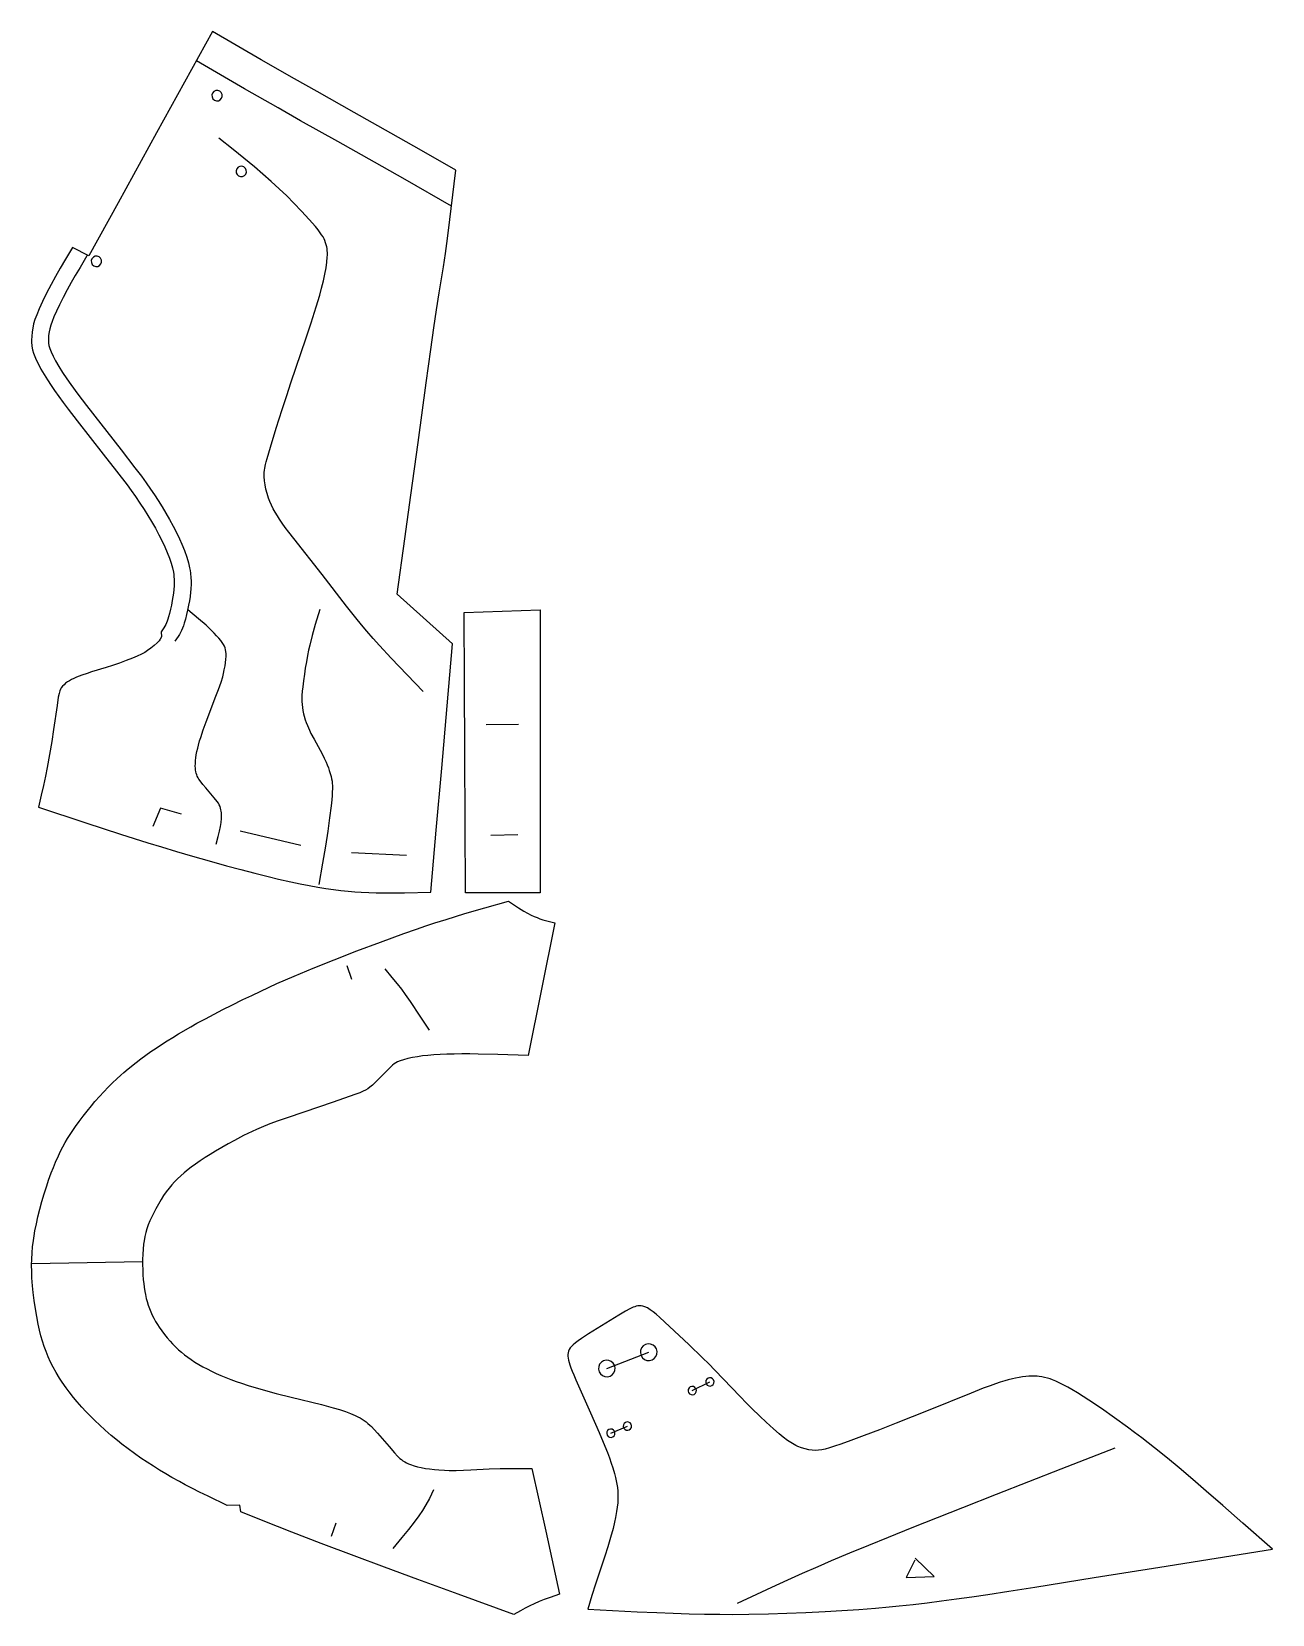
# Model space of a CAD drawing. Extents: x 1 to 298, y 1 to 872.
# Drawn here: x 1 to 298.5, y 1 to 380.4 of the extents above; entities that cross this region are included whole.
import ezdxf

# ---------------------------------------------------------------- set-up
doc = ezdxf.new("R2010")
doc.units = 0

msp = doc.modelspace()

# ---------------------------------------------------------------- linework, layer by layer
for points in [[(96.688667, 174.0793), (98.000542, 188.965393), (99.312576, 203.851563), (100.624611, 218.737656), (101.936562, 233.623825), (88.607735, 245.539063), (90.484375, 258.793671), (91.935387, 269.225311), (93.651329, 281.871857), (95.574219, 296.167664), (96.678513, 304.193817), (97.419998, 309.373962), (98.067734, 313.662964), (98.717651, 317.734528), (99.756714, 324.005615), (100.245934, 327.191864), (100.581795, 329.603271), (100.897339, 332.033508), (102.716873, 347.184692), (94.507729, 351.861084), (87.118828, 356.051086), (78.326401, 360.994537), (69.418434, 365.985291), (64.060699, 369.013275), (56.017654, 373.618591), (44.364685, 380.358734), (30.959219, 356.130157), (21.725859, 339.332733), (14.714999, 326.606079), (10.807656, 328.622803), (9.131953, 325.831238), (7.855625, 323.661713), (6.743515, 321.708893), (5.681797, 319.764282), (4.588438, 317.664459), (3.617812, 315.695221), (2.800781, 313.919769), (2.205156, 312.492645), (1.785312, 311.342407), (1.467031, 310.287659), (1.246094, 309.311401), (1.107109, 308.389587), (1.020547, 307.2742), (0.999922, 306.492798), (1.003828, 305.920135), (1.065703, 305.065216), (1.146875, 304.532959), (1.236562, 304.106323), (1.451563, 303.332336), (1.763828, 302.464752), (2.095, 301.692505), (2.614141, 300.627808), (3.242265, 299.464539), (3.970547, 298.215851), (4.790156, 296.894989), (5.692187, 295.515137), (6.467109, 294.377716), (7.495547, 292.923737), (8.586016, 291.434357), (9.735312, 289.90625), (11.941406, 287.047577), (18.184608, 279.103516), (21.366484, 275.012573), (23.865469, 271.718201), (24.834999, 270.400787), (25.883047, 268.937195), (26.976797, 267.350708), (27.96664, 265.845764), (28.887577, 264.374695), (29.751328, 262.926331), (30.66625, 261.31131), (31.501719, 259.753204), (32.255466, 258.266022), (32.927498, 256.847565), (33.52047, 255.479294), (34.037186, 254.141953), (34.428593, 252.982025), (34.756329, 251.810379), (34.973515, 250.774216), (35.056091, 250.238815), (35.119686, 249.68866), (35.162735, 249.121399), (35.18375, 248.534531), (35.166092, 247.506866), (35.104141, 246.640854), (35.006248, 245.751953), (34.879452, 244.857254), (34.731171, 243.974289), (34.526249, 242.913116), (34.312576, 241.930695), (34.064686, 240.903198), (33.840702, 240.071472), (33.669765, 239.509064), (33.50906, 239.043594), (33.354763, 238.654526), (33.172421, 238.259521), (32.955704, 237.853668), (32.697342, 237.423203), (32.061172, 236.495773), (32.104454, 235.270065), (31.850468, 234.782104), (31.54203, 234.355545), (31.09453, 233.873825), (30.40703, 233.244919), (29.588827, 232.579605), (28.798124, 232.003433), (28.118437, 231.570862), (27.31492, 231.133972), (26.306562, 230.663116), (25.194452, 230.20047), (23.678202, 229.617813), (22.030546, 229.020615), (20.393047, 228.45546), (18.905703, 227.968124), (15.385625, 226.901093), (14.283125, 226.551788), (13.005312, 226.109924), (11.767656, 225.628433), (11.130703, 225.349289), (10.549375, 225.065079), (10.037499, 224.778503), (9.594687, 224.492966), (9.145469, 224.157257), (8.775391, 223.835464), (8.428672, 223.486404), (8.089844, 223.087891), (7.967266, 222.902496), (7.882813, 222.741318), (7.724375, 222.321091), (7.567344, 221.707733), (7.396406, 220.826004), (7.085625, 218.877411), (6.246172, 213.106094), (5.801484, 210.187103), (5.294765, 207.132965), (4.726406, 204.020386), (4.307812, 201.917648), (3.833516, 199.705231), (3.303594, 197.388351), (2.612266, 194.494293), (14.024453, 190.711166), (22.294844, 188.015228), (28.867266, 185.941711), (32.1675, 184.932098), (35.725079, 183.866638), (39.560623, 182.742569), (43.588203, 181.589767), (47.70578, 180.443436), (51.132187, 179.518127), (54.491249, 178.641632), (57.724453, 177.834137), (60.196953, 177.24585), (63.145, 176.582886), (65.390938, 176.109756), (67.538513, 175.687347), (69.588829, 175.315002), (71.54351, 174.992493), (73.403824, 174.719376), (75.171715, 174.495071), (76.854454, 174.315933), (78.461639, 174.177032), (80.003517, 174.073349), (81.853745, 173.985931), (83.636406, 173.936249), (85.713516, 173.912491), (88.089142, 173.915695), (90.430779, 173.941788), (96.688667, 174.0793)], [(101.681953, 338.567169), (90.554764, 344.906097), (83.185387, 349.084839), (74.410858, 354.018127), (65.495308, 359.013428), (60.105156, 362.059509), (52.027264, 366.684845), (40.491016, 373.357635)], [(45.639687, 366.248901), (45.152733, 366.221252), (44.713436, 366.009216), (44.388672, 365.645447), (44.22789, 365.184998), (44.255466, 364.697968), (44.467422, 364.258728), (44.831249, 363.934052), (45.291718, 363.773285), (45.778671, 363.800934), (46.217888, 364.012634), (46.542732, 364.376556), (46.703514, 364.837036), (46.675858, 365.323883), (46.463905, 365.763275), (46.100079, 366.088104), (45.639687, 366.248901)], [(94.863747, 222.20163), (87.206871, 230.213898), (84.3657, 233.246552), (82.884453, 234.885925), (81.358513, 236.634445), (80.050232, 238.189758), (78.708359, 239.841324), (76.507027, 242.639374), (70.617111, 250.269913), (63.827263, 258.835083), (62.656406, 260.356323), (61.803825, 261.501862), (61.052422, 262.554535), (60.391247, 263.531708), (59.919998, 264.270996), (59.393749, 265.156952), (58.927341, 266.016785), (58.511326, 266.864838), (58.142967, 267.701385), (57.821404, 268.523651), (57.447498, 269.645142), (57.15992, 270.72467), (56.955704, 271.754364), (56.828514, 272.728119), (56.766403, 273.767029), (56.780312, 274.721405), (56.821796, 275.272034), (56.871872, 275.690918), (57.039219, 276.576172), (57.207966, 277.246704), (57.441406, 278.076874), (58.245232, 280.750061), (59.657967, 285.340851), (61.064999, 289.793274), (62.153671, 293.152893), (63.146248, 296.151154), (66.798203, 306.930298), (68.010002, 310.560547), (69.243752, 314.401703), (70.085388, 317.222961), (70.534767, 318.857635), (70.98484, 320.651642), (71.32547, 322.197113), (71.611481, 323.766479), (71.789375, 325.074524), (71.89312, 326.337646), (71.908516, 326.806793), (71.904533, 327.375214), (71.87484, 327.887573), (71.822189, 328.354065), (71.749214, 328.78476), (71.633125, 329.287964), (71.493042, 329.77124), (71.312424, 330.26297), (71.117027, 330.685608), (70.858513, 331.153656), (70.520157, 331.684845), (70.203979, 332.135376), (69.685783, 332.820068), (69.042107, 333.616943), (67.579216, 335.315063), (65.723511, 337.343658), (63.869373, 339.273834), (62.169529, 340.971558), (60.354374, 342.713654), (58.447266, 344.465759), (56.46703, 346.208984), (54.42625, 347.943756), (51.914295, 350.016541), (49.353516, 352.082489), (45.899139, 354.831238)], [(51.426014, 348.081879), (50.93914, 348.054199), (50.499844, 347.842346), (50.175076, 347.478577), (50.014217, 347.018127), (50.041874, 346.531097), (50.253826, 346.091797), (50.617657, 345.767029), (51.078125, 345.606232), (51.565079, 345.633911), (52.004295, 345.845764), (52.32914, 346.209686), (52.489922, 346.670135), (52.462265, 347.157013), (52.250313, 347.596405), (51.886482, 347.921082), (51.426014, 348.081879)], [(14.269688, 326.618439), (12.596562, 323.829285), (11.463202, 321.904449), (10.48789, 320.201385), (9.554688, 318.511017), (8.575234, 316.660309), (7.695313, 314.917969), (6.941172, 313.340851), (6.330312, 311.967194), (5.902578, 310.905609), (5.57539, 309.976624), (5.341015, 309.163208), (5.188281, 308.445465), (5.075625, 307.565369), (5.017969, 306.369293), (5.023047, 306.054199), (5.049375, 305.715057), (5.147656, 305.138733), (5.3425, 304.451569), (5.663203, 303.619293), (6.135156, 302.613434), (6.759375, 301.440308), (7.52664, 300.120605), (8.4275, 298.67514), (9.452969, 297.124695), (10.395703, 295.767181), (12.058516, 293.485931), (14.136015, 290.754364), (22.453671, 280.140076), (25.779453, 275.830231), (27.308907, 273.793427), (28.467733, 272.207581), (29.510311, 270.735931), (30.459373, 269.346649), (31.337578, 268.007874), (32.300701, 266.471252), (33.20797, 264.951935), (34.058281, 263.458588), (34.958904, 261.794067), (35.782265, 260.186554), (36.438828, 258.824677), (37.036953, 257.487335), (37.649998, 255.966095), (38.18906, 254.427109), (38.59539, 253.044128), (38.879139, 251.815308), (38.993828, 251.181473), (39.087891, 250.532501), (39.193905, 249.412643), (39.22414, 248.715073), (39.227032, 247.996323), (39.168282, 246.750153), (39.098358, 245.982178), (38.971874, 244.949921), (38.814766, 243.924133), (38.634998, 242.922501), (38.391094, 241.731003), (38.140156, 240.638977), (37.851639, 239.505936), (37.585781, 238.575623), (37.377892, 237.931473), (37.178516, 237.385071), (36.945389, 236.830002), (36.71336, 236.351715), (36.437031, 235.849136), (36.153984, 235.386398), (35.366016, 234.247101)], [(16.718203, 326.547272), (16.231249, 326.519592), (15.791953, 326.307739), (15.467187, 325.943909), (15.306406, 325.483429), (15.334063, 324.99649), (15.545938, 324.55719), (15.909765, 324.232422), (16.370234, 324.071625), (16.857187, 324.099304), (17.296484, 324.311096), (17.62125, 324.674988), (17.78203, 325.135468), (17.754375, 325.622406), (17.542578, 326.061707), (17.178671, 326.386475), (16.718203, 326.547272)], [(45.230076, 185.596558), (45.71336, 187.437576), (46.026249, 188.733597), (46.250626, 189.812332), (46.410469, 190.819061), (46.494843, 191.738983), (46.51125, 192.224289), (46.506329, 192.679993), (46.48164, 193.10585), (46.438671, 193.50148), (46.379139, 193.866943), (46.304375, 194.201874), (46.165546, 194.650223), (45.991093, 195.052032), (45.776173, 195.429993), (45.515938, 195.806717), (44.774685, 196.723663), (42.75, 199.068985), (42.029999, 199.928986), (41.39875, 200.755692), (41.125938, 201.16008), (40.931953, 201.480392), (40.722813, 201.878281), (40.583359, 202.198517), (40.443203, 202.611954), (40.357655, 202.961563), (40.28336, 203.433273), (40.249374, 203.846878), (40.237343, 204.300003), (40.252579, 204.932266), (40.303593, 205.649841), (40.37664, 206.292648), (40.484138, 207.002655), (40.631329, 207.785614), (40.823669, 208.647263), (41.000782, 209.348358), (41.285076, 210.360855), (41.537186, 211.181641), (42.140469, 212.973114), (42.837578, 214.893585), (45.200703, 221.04718), (45.820232, 222.706787), (46.417889, 224.441238), (46.805546, 225.742966), (46.998592, 226.501953), (47.196873, 227.408432), (47.363358, 228.322495), (47.473827, 229.073593), (47.566795, 229.94101), (47.607185, 230.619217), (47.610077, 231.241562), (47.571796, 231.795151), (47.510311, 232.19046), (47.393669, 232.639053), (47.231873, 233.052887), (47.024063, 233.448975), (46.712578, 233.92453), (46.331482, 234.427963), (45.879375, 234.976715), (45.355469, 235.569366), (44.758747, 236.203278), (44.205078, 236.761169), (43.47242, 237.463593), (42.805077, 238.074448), (41.031796, 239.615616), (38.45211, 241.764603)], [(70.104767, 241.86937), (69.004532, 238.225235), (68.282417, 235.649139), (67.690933, 233.291473), (67.418671, 232.081329), (67.164528, 230.855621), (66.87336, 229.3246), (66.613358, 227.822571), (66.386482, 226.379761), (66.159996, 224.768433), (65.986641, 223.337189), (65.884064, 222.302658), (65.811089, 221.218277), (65.791557, 220.412109), (65.802498, 219.810623), (65.849136, 219.088974), (65.931877, 218.374527), (66.050781, 217.641083), (66.209526, 216.87883), (66.368668, 216.246796), (66.612267, 215.427032), (66.846092, 214.745926), (67.117577, 214.041092), (67.34742, 213.49617), (67.601089, 212.936798), (67.975861, 212.169052), (68.705391, 210.785934), (70.638046, 207.273514), (71.173828, 206.210693), (71.618828, 205.231247), (71.870544, 204.622574), (72.141167, 203.909058), (72.369217, 203.245468), (72.597107, 202.511322), (72.785934, 201.839066), (72.915855, 201.300705), (73.016563, 200.740784), (73.07328, 200.250549), (73.110855, 199.551331), (73.111717, 198.897964), (73.084221, 198.138901), (73.026329, 197.254456), (72.938354, 196.242737), (72.79039, 194.822571), (72.433517, 191.927032), (71.987579, 188.753204), (71.424767, 185.111877), (70.754219, 181.070862), (69.859764, 175.900467)], [(104.991791, 173.912567), (104.923042, 190.719376), (104.854294, 207.526245), (104.785469, 224.332962), (104.716637, 241.139832), (122.899292, 241.773438), (122.913353, 224.808197), (122.927498, 207.842957), (122.941635, 190.877808), (122.955704, 173.912567), (104.991791, 173.912567)], [(117.710075, 214.311707), (110.014923, 214.190613)], [(36.899376, 192.774521), (31.886015, 194.221329), (30.035078, 189.807098)], [(65.553436, 185.274445), (51.003513, 188.727112)], [(117.533981, 187.810471), (111.116562, 187.688583)], [(90.874298, 182.902496), (77.685234, 183.5)], [(116.639839, 1), (103.248047, 5.839766), (93.616402, 9.340781), (85.612183, 12.278828), (78.337967, 14.988203), (70.442032, 17.983515), (63.4175, 20.699141), (56.497654, 23.426561), (51.190079, 25.580313), (50.945625, 27.197266), (47.917656, 27.1175), (43.294216, 29.295624), (41.278904, 30.278749), (39.572655, 31.137733), (37.835388, 32.042419), (36.418983, 32.805077), (34.615936, 33.811874), (33.151485, 34.661171), (31.671328, 35.550701), (30.178905, 36.481407), (28.677813, 37.454063), (27.17164, 38.469765), (25.663828, 39.52953), (24.158281, 40.633984), (22.661249, 41.780468), (21.548515, 42.665546), (20.084297, 43.875858), (18.649374, 45.117107), (17.251093, 46.384998), (16.231171, 47.350937), (14.915312, 48.655701), (13.965625, 49.644531), (13.051171, 50.640232), (11.888281, 51.975235), (11.059531, 52.979374), (10.013906, 54.318359), (9.275156, 55.320076), (8.352265, 56.648594), (7.707656, 57.637188), (6.913125, 58.940937), (6.194531, 60.223984), (5.552031, 61.484375), (4.979609, 62.730469), (4.469766, 63.973278), (4.014922, 65.22406), (3.607578, 66.493828), (3.24, 67.793671), (2.904687, 69.134689), (2.594219, 70.527885), (2.232812, 72.352028), (1.905, 74.249527), (1.6175, 76.195236), (1.376797, 78.163437), (1.222656, 79.737183), (1.083437, 81.681793), (1.019141, 83.203827), (1, 84.691017), (1.028203, 86.157814), (1.106172, 87.620308), (1.236016, 89.095154), (1.419922, 90.598595), (1.594766, 91.754761), (1.802187, 92.943123), (2.131094, 94.589531), (2.521328, 96.318985), (2.969609, 98.119141), (3.469922, 99.964455), (4.016641, 101.829529), (4.603594, 103.688828), (5.066719, 105.064056), (5.710078, 106.851639), (6.208828, 108.143829), (6.718594, 109.382416), (7.413047, 110.939056), (7.94664, 112.04187), (8.49336, 113.097183), (9.055156, 114.112183), (9.633985, 115.094376), (10.231563, 116.050858), (10.850078, 116.988747), (11.49125, 117.915466), (12.385077, 119.146088), (13.327266, 120.386719), (14.321094, 121.64711), (15.367188, 122.92289), (16.186171, 123.886246), (17.324375, 125.17437), (18.212656, 126.140076), (19.443594, 127.422188), (20.401796, 128.376328), (21.390078, 129.321243), (22.408749, 130.254608), (23.104687, 130.869141), (24.174295, 131.779999), (26.027422, 133.271561), (27.182577, 134.152649), (28.371094, 135.024765), (29.593594, 135.889374), (30.850859, 136.747498), (32.143436, 137.60054), (33.472107, 138.4496), (34.837498, 139.296097), (36.240154, 140.141006), (39.147968, 141.824844), (40.645935, 142.661865), (42.681248, 143.770782), (44.752186, 144.869217), (46.850391, 145.955002), (48.967499, 147.026016), (51.627888, 148.340073), (53.762344, 149.37085), (55.919373, 150.389999), (59.816563, 152.171249), (63.972889, 153.988663), (68.50914, 155.887726), (73.534996, 157.90976), (78.976715, 160.023743), (84.607964, 162.138748), (90.198044, 164.161957), (93.284996, 165.241241), (95.51609, 166.000778), (97.659218, 166.711395), (100.388046, 167.587891), (104.867264, 168.958511), (109.646248, 170.337418), (115.3507, 171.912567), (117.734062, 170.357727), (119.000542, 169.555145), (119.853981, 169.067413), (120.765388, 168.616791), (121.491325, 168.293045), (122.17617, 168.009293), (122.878906, 167.739761), (123.572105, 167.498749), (124.234451, 167.296555), (124.867889, 167.127655), (126.421013, 166.781097), (123.23336, 150.865784), (120.045776, 134.95047), (112.811874, 135.188828), (108.088593, 135.296097), (106.059135, 135.318283), (104.121796, 135.319687), (102.28273, 135.298828), (100.546013, 135.255081), (98.916092, 135.187347), (97.39711, 135.095001), (95.993279, 134.977036), (94.708672, 134.832809), (93.544296, 134.665771), (92.303673, 134.444366), (91.231407, 134.210861), (90.190079, 133.938202), (89.370155, 133.682114), (88.741089, 133.438431), (88.296013, 133.206879), (87.883904, 132.923203), (87.528748, 132.625381), (87.04422, 132.168823), (83.941246, 129.022568), (83.303749, 128.401566), (82.730545, 127.875702), (82.110313, 127.36367), (81.588745, 126.992188), (81.04734, 126.664764), (80.458672, 126.364449), (79.687889, 126.029449), (78.70047, 125.652344), (73.041405, 123.654137), (70.011955, 122.613983), (62.304062, 120.036797), (60.13039, 119.277344), (58.112732, 118.5364), (56.021091, 117.705856), (54.920078, 117.234375), (53.860935, 116.754921), (52.822266, 116.259216), (51.782578, 115.739059), (49.614529, 114.592735), (48.15078, 113.785782), (46.621014, 112.917107), (45.061172, 112.001404), (43.815544, 111.244919), (42.592186, 110.475548), (41.409061, 109.700775), (40.28492, 108.92836), (39.236248, 108.165001), (38.501247, 107.599449), (37.58625, 106.853043), (36.740936, 106.113594), (35.960545, 105.379448), (35.240234, 104.64859), (34.575314, 103.919136), (33.960701, 103.189369), (33.256329, 102.273827), (32.614452, 101.354607), (32.026875, 100.434296), (31.381952, 99.331642), (30.788984, 98.234917), (29.966171, 96.609688), (29.369219, 95.343201), (28.975937, 94.399063), (28.619062, 93.392418), (28.364843, 92.524841), (28.142813, 91.587265), (27.956953, 90.566635), (27.843515, 89.739296), (27.727577, 88.560471), (27.650625, 87.315857), (27.611328, 86.028046), (27.608124, 84.719604), (27.628672, 83.738434), (27.685469, 82.448517), (27.774609, 81.200386), (27.861874, 80.305229), (27.965937, 79.45359), (28.130703, 78.383591), (28.27375, 77.625778), (28.490078, 76.668594), (28.671562, 75.986404), (28.938906, 75.117889), (29.234999, 74.289139), (29.559921, 73.492188), (29.913124, 72.719215), (30.294453, 71.964531), (30.702499, 71.226563), (31.136406, 70.504684), (31.594843, 69.797813), (32.200779, 68.934059), (32.841091, 68.090546), (33.513592, 67.265701), (34.217579, 66.457657), (34.807266, 65.822731), (35.583904, 65.042656), (36.241405, 64.428825), (36.935154, 63.823513), (37.668983, 63.226406), (38.446716, 62.636951), (39.272186, 62.054688), (40.146484, 61.48), (41.068592, 60.914139), (42.037498, 60.35828), (43.052029, 59.813904), (44.110859, 59.281952), (45.212891, 58.763985), (46.356953, 58.261013), (47.541874, 57.774372), (48.76453, 57.304295), (50.02, 56.850235), (51.303204, 56.411327), (52.938591, 55.882969), (55.940937, 54.984608), (59.639294, 53.969139), (63.252655, 53.041016), (70.46328, 51.261482), (73.312111, 50.509373), (74.830856, 50.064453), (76.264923, 49.59742), (77.430702, 49.16539), (78.536949, 48.690468), (79.24086, 48.34367), (79.750854, 48.064766), (80.245468, 47.768124), (80.724449, 47.452106), (81.187729, 47.114841), (81.635544, 46.756718), (82.068825, 46.380077), (82.488594, 45.987888), (83.160858, 45.307266), (83.927811, 44.462029), (86.684135, 41.195156), (87.999687, 39.681091), (88.724922, 38.896561), (89.307343, 38.343513), (89.640778, 38.078438), (89.996796, 37.834061), (90.478043, 37.543594), (90.887421, 37.321014), (91.366089, 37.090313), (91.807579, 36.903748), (92.726326, 36.582264), (93.51281, 36.363827), (94.422104, 36.161171), (95.458359, 35.979298), (96.368355, 35.850937), (97.592026, 35.714764), (98.628357, 35.627186), (99.980545, 35.547031), (101.096329, 35.508358), (102.805, 35.496639), (104.537422, 35.53656), (106.286797, 35.612343), (110.696167, 35.846172), (113.339142, 35.93531), (116.555077, 35.966091), (120.926407, 35.932735), (124.253822, 20.899687), (127.581322, 5.866562), (125.349686, 5.069219), (123.888985, 4.526172), (122.656715, 4.039218), (121.521484, 3.555234), (120.459839, 3.064609), (119.347809, 2.506094), (118.173279, 1.870625), (116.639839, 1)], [(77.752182, 153.166641), (76.632889, 156.414993)], [(85.653908, 155.755234), (87.396248, 153.647812), (88.639061, 152.113739), (89.657341, 150.813049), (90.564529, 149.593201), (91.750542, 147.884445), (94.080391, 144.352188), (96.297653, 141.036713)], [(27.571796, 85.492264), (14.321875, 85.261017), (1.071953, 85.029686)], [(134.340698, 2.266797), (146.175537, 1.638516), (150.898895, 1.417812), (154.827179, 1.258984), (158.619919, 1.135625), (162.315857, 1.051016), (165.993744, 1.006094), (169.101791, 0.999844), (172.952026, 1.030547), (177.709442, 1.120547), (182.055237, 1.246562), (186.602493, 1.422109), (191.298203, 1.651719), (195.28624, 1.887578), (199.309845, 2.166641), (203.340546, 2.491719), (206.575699, 2.786953), (209.02124, 3.030391), (212.324219, 3.385703), (215.693985, 3.778125), (219.151169, 4.20961), (222.716324, 4.682266), (226.409988, 5.198047), (230.251709, 5.758828), (235.260773, 6.519218), (241.526321, 7.503125), (255.753738, 9.804296), (271.465698, 12.34539), (284.966797, 14.493593), (298.478912, 16.627031), (291.414368, 22.875858), (286.620392, 27.091171), (282.641571, 30.554844), (279.432739, 33.307888), (276.108826, 36.105858), (273.312805, 38.406563), (270.234924, 40.877655), (267.154205, 43.28281), (265.437103, 44.590858), (263.714752, 45.877579), (260.598267, 48.137344), (257.475067, 50.309139), (254.464371, 52.315155), (251.721954, 54.056248), (250.371719, 54.872654), (249.401947, 55.434608), (248.323196, 56.026875), (247.372101, 56.5107), (246.526474, 56.901562), (245.764206, 57.214764), (245.199677, 57.419609), (244.531876, 57.631329), (243.886551, 57.805389), (243.24585, 57.94281), (242.593277, 58.041874), (242.051315, 58.092499), (241.482346, 58.116718), (240.877808, 58.11367), (240.059128, 58.070232), (239.344528, 58.002266), (238.573349, 57.901951), (237.744217, 57.766094), (236.855545, 57.59164), (236.148895, 57.433357), (235.152023, 57.183437), (234.362488, 56.965157), (233.252655, 56.630154), (232.076096, 56.2425), (230.831329, 55.802109), (229.177734, 55.182499), (226.300705, 54.047188), (215.939377, 49.844376), (208.314606, 46.819141), (204.264999, 45.243828), (200.592026, 43.84203), (197.386475, 42.648983), (195, 41.791328), (193.530548, 41.287266), (192.314377, 40.900311), (191.297577, 40.619061), (190.426239, 40.432423), (189.646408, 40.328827), (188.904053, 40.297421), (188.165695, 40.329765), (187.305145, 40.443985), (186.445145, 40.636326), (185.584915, 40.902344), (184.72226, 41.239529), (184.218048, 41.473125), (183.826797, 41.675468), (182.992416, 42.167889), (182.22374, 42.687813), (181.18367, 43.4725), (180.19577, 44.283203), (178.855927, 45.452187), (177.132034, 47.03281), (175.568985, 48.518749), (173.710693, 50.338203), (172.398819, 51.65461), (170.874924, 53.215858), (164.836792, 59.521641), (163.327728, 61.045467), (161.864136, 62.487656), (158.535156, 65.671249), (151.586792, 72.175468), (150.71257, 72.944527), (149.98172, 73.533592), (149.310471, 74.017654), (148.636642, 74.430855), (148.05867, 74.708824), (147.580002, 74.868355), (147.111176, 74.950157), (146.797501, 74.961792), (146.55867, 74.948357), (146.314926, 74.915939), (145.979141, 74.84359), (145.627502, 74.737968), (145.255783, 74.599609), (144.436554, 74.224922), (143.363983, 73.645157), (141.778198, 72.705154), (138.655472, 70.78289), (134.522491, 68.198746), (132.858673, 67.128044), (132.005783, 66.541954), (131.387497, 66.080154), (130.859848, 65.638596), (130.428818, 65.213829), (130.155075, 64.882889), (129.895538, 64.474922), (129.718979, 64.066719), (129.616318, 63.651249), (129.581253, 63.309139), (129.58844, 62.863201), (129.643829, 62.390545), (129.740784, 61.887497), (129.876083, 61.354374), (130.046631, 60.791874), (130.293442, 60.078903), (130.581161, 59.32539), (130.962646, 58.394375), (131.474289, 57.210468), (135.01828, 49.311092), (137.082962, 44.596718), (138.44632, 41.332188), (139.036163, 39.831482), (139.536957, 38.483513), (139.967499, 37.246407), (140.346085, 36.078125), (140.745544, 34.747341), (141.002426, 33.791874), (141.18335, 33.014687), (141.336792, 32.219063), (141.457733, 31.398594), (141.540863, 30.54664), (141.581161, 29.656874), (141.573349, 28.722813), (141.514679, 27.741014), (141.407501, 26.713436), (141.254379, 25.643124), (141.002502, 24.249374), (140.756012, 23.093124), (140.396011, 21.601093), (139.804764, 19.434843), (139.132492, 17.205858), (138.414612, 14.967031), (136.18187, 8.211484), (135.323746, 5.48625), (134.340698, 2.266797)], [(150.962112, 63.998749), (150.810776, 64.605934), (150.479141, 65.136642), (149.999847, 65.538826), (149.419601, 65.773277), (148.795395, 65.816872), (148.188278, 65.665543), (147.657654, 65.333908), (147.255386, 64.854607), (147.021011, 64.274376), (146.977341, 63.650154), (147.128754, 63.043045), (147.460312, 62.512341), (147.939682, 62.110233), (148.519836, 61.875778), (149.144058, 61.832108), (149.751175, 61.983513), (150.281876, 62.315155), (150.684052, 62.794453), (150.918427, 63.374607), (150.962112, 63.998749)], [(140.897964, 60.104294), (140.746567, 60.711407), (140.414993, 61.242107), (139.935699, 61.644295), (139.355469, 61.87867), (138.731247, 61.922421), (138.124054, 61.770935), (137.59343, 61.439373), (137.191162, 60.960075), (136.956787, 60.379841), (136.913193, 59.755703), (137.064529, 59.148514), (137.396088, 58.617809), (137.875549, 58.215622), (138.455627, 57.981171), (139.079834, 57.937656), (139.687027, 58.088905), (140.217728, 58.420544), (140.619919, 58.899841), (140.854294, 59.480076), (140.897964, 60.104294)], [(138.905548, 59.93), (148.969757, 63.824451)], [(164.625854, 56.808281), (164.516708, 57.182888), (164.272491, 57.487186), (163.930389, 57.674919), (163.542572, 57.717342), (163.167969, 57.6082), (162.863663, 57.363983), (162.675934, 57.021873), (162.633514, 56.633984), (162.742645, 56.259453), (162.986877, 55.955078), (163.328979, 55.767422), (163.716873, 55.724998), (164.0914, 55.834141), (164.395782, 56.078358), (164.583435, 56.420467), (164.625854, 56.808281)], [(160.388046, 54.708046), (160.278824, 55.082657), (160.034607, 55.386951), (159.69249, 55.574688), (159.304688, 55.617107), (158.930069, 55.507969), (158.625778, 55.263748), (158.438126, 54.921638), (158.395615, 54.533749), (158.504837, 54.159218), (158.749054, 53.854843), (159.091095, 53.667187), (159.478973, 53.624763), (159.853592, 53.733906), (160.157883, 53.978123), (160.345551, 54.320232), (160.388046, 54.708046)], [(159.391876, 54.620937), (163.629684, 56.721172)], [(139.871567, 44.412735), (143.83429, 46.119061)], [(144.83046, 46.206169), (144.721329, 46.58078), (144.477036, 46.885078), (144.134918, 47.072811), (143.747101, 47.115234), (143.372574, 47.006092), (143.068207, 46.761875), (142.880539, 46.419685), (142.838043, 46.031876), (142.947266, 45.657341), (143.191483, 45.352966), (143.533585, 45.16531), (143.921402, 45.12289), (144.296005, 45.232029), (144.600311, 45.47625), (144.78804, 45.818359), (144.83046, 46.206169)], [(140.867737, 44.49992), (140.758591, 44.874531), (140.514374, 45.178749), (140.172348, 45.366482), (139.784454, 45.408905), (139.409836, 45.299763), (139.105545, 45.055546), (138.917892, 44.713516), (138.875381, 44.325546), (138.984604, 43.951015), (139.228745, 43.646717), (139.570862, 43.459061), (139.95874, 43.416561), (140.333359, 43.52578), (140.63765, 43.76992), (140.825302, 44.11203), (140.867737, 44.49992)], [(260.738739, 40.868748), (247.727097, 35.778515), (232.227097, 29.738983), (224.1521, 26.567108), (212.001007, 21.725624), (206.366486, 19.448359), (201.669678, 17.529688), (197.087265, 15.635077), (192.727966, 13.804531), (189.47226, 12.412812), (185.713272, 10.772968), (182.247345, 9.227187), (178.392502, 7.470156), (174.773895, 5.789063), (170.141556, 3.609531)], [(97.380074, 30.816717), (96.354919, 28.805546), (95.511017, 27.259844), (94.673904, 25.870781), (93.851089, 24.639999), (92.744919, 23.122108), (91.367264, 21.360312), (89.779922, 19.422812), (87.5625, 16.798437)], [(73.958199, 22.840624), (72.81031, 19.62875)], [(212.734756, 13.947109), (210.689285, 9.792343), (217.379135, 10.031953), (212.860535, 14.476641)]]:
    msp.add_lwpolyline(points)

doc.saveas('drawing.dxf')
